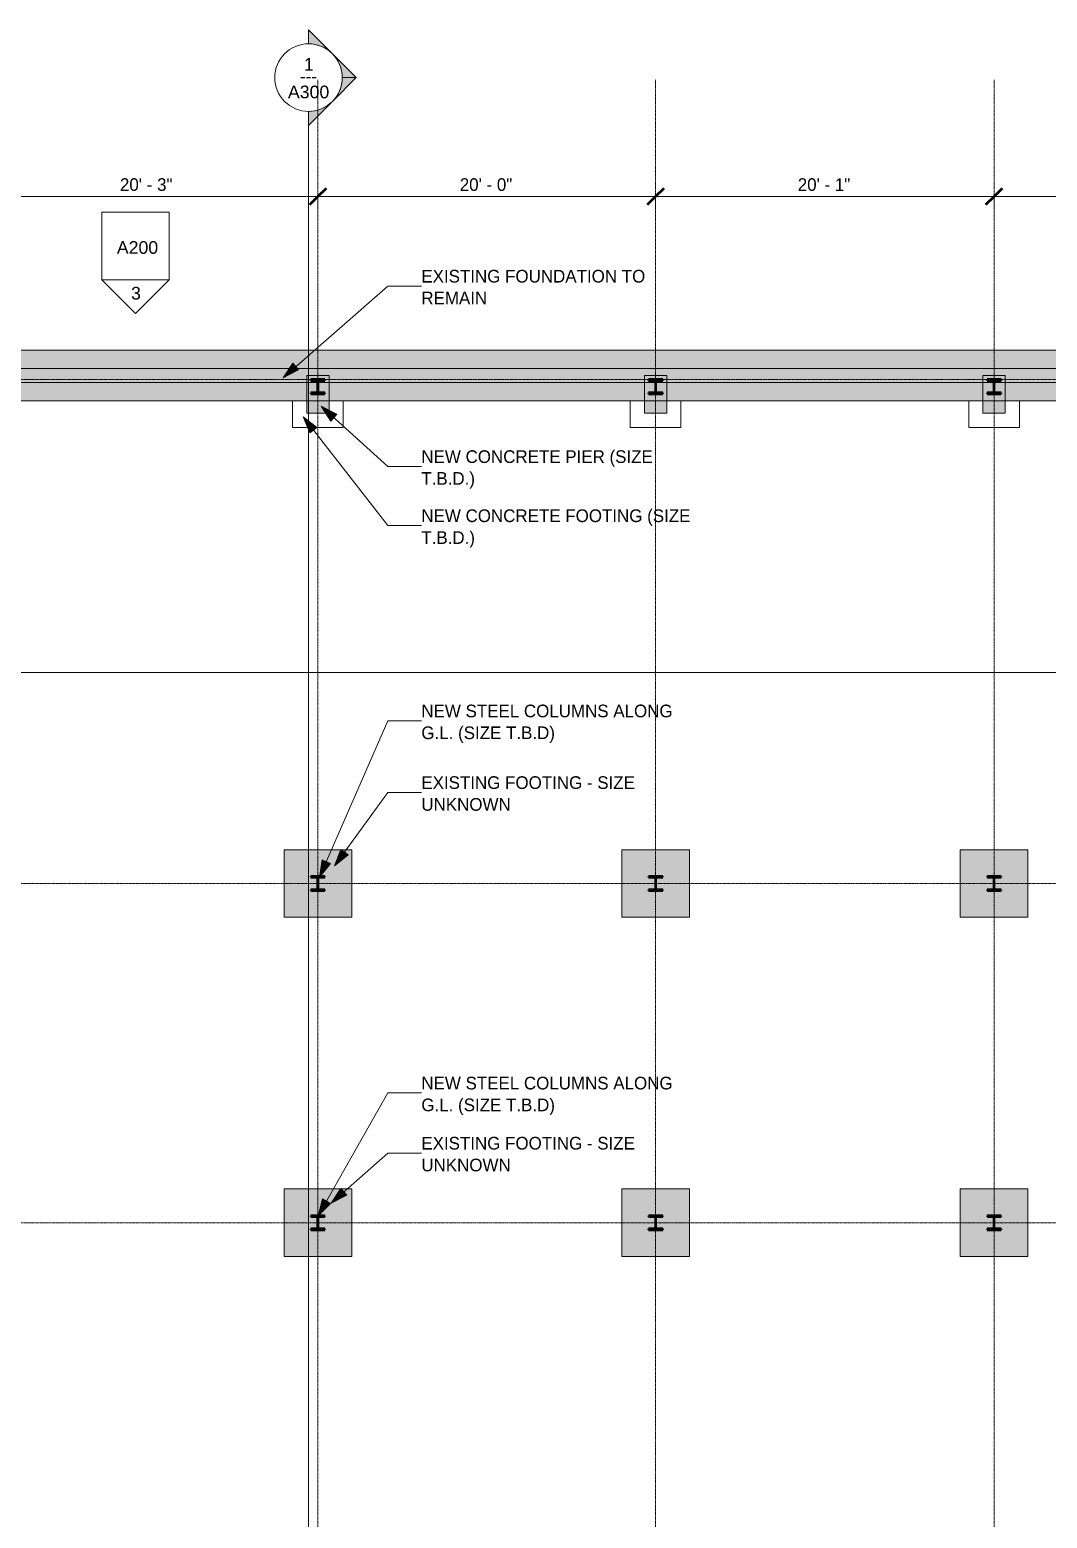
# Model space of a CAD drawing. Header units: inches. Extents: x -4066 to -1367, y 10278 to 12022.
# Drawn here: x -2747 to -2024, y 10951 to 12009 of the extents above; entities that cross this region are included whole.
import ezdxf

# ---------------------------------------------------------------- set-up
doc = ezdxf.new("R2010")
doc.units = ezdxf.units.IN
doc.header["$MEASUREMENT"] = 0
doc.linetypes.add('Grid Line 1_2_', pattern=[0.875, 0.5, -0.125, 0.125, -0.125])
for name, color, linetype, lineweight in [('A-ANNO-DIMS', 211, 'Continuous', 9), ('A-ANNO-DIMS-96', 211, 'Continuous', 9), ('G-ANNO-SYMB', 111, 'Continuous', 9), ('G-ANNO-TEXT', 231, 'Continuous', 9), ('S-COLS-3', 52, 'Continuous', 9), ('S-COLS-4', 52, 'Continuous', 50), ('S-FNDN', 32, 'Continuous', 13), ('S-FNDN-6', 151, 'Continuous', 13), ('S-FNDN-7', 173, 'Continuous', 13), ('S-FNDN-9', 161, 'Continuous', 13), ('S-GRID-1', 1, 'Grid Line 1_2_', 9)]:
    doc.layers.add(name, color=color, linetype=linetype, lineweight=lineweight)
for name, color, linetype, lineweight, transparency in [('S-FNDN-1', 10, 'Continuous', 13, 0.4), ('S-FNDN-2', 10, 'Continuous', 13, 0.6), ('S-FNDN-3', 32, 'Continuous', 13, 0.4), ('S-FNDN-4', 50, 'Continuous', 13, 0.6)]:
    doc.layers.add(name, color=color, linetype=linetype, lineweight=lineweight, transparency=transparency)
doc.styles.add('Arial_1', font='arial.ttf', dxfattribs={"height": 9})
doc.styles.add('Century Gothic', font='ufonts.com_century-gothic.ttf', dxfattribs={"height": 9})
doc.dimstyles.new('OD__1__Tol__', dxfattribs={"dimscale": 12, "dimtxt": 9.397514, "dimasz": 1, "dimexe": 0.75, "dimexo": 0.5, "dimgap": 0.125, "dimtad": 1, "dimdec": 0, "dimzin": 3, "dimdsep": 46, "dimlunit": 4, "dimtxsty": 'Century Gothic', "dimblk1": 'OBLIQUE', "dimblk2": 'OBLIQUE', "dimsah": 1, "dimcen": 0.09, "dimdle": 0.75, "dimazin": 0, "dimtfac": 1, "dimtdec": 4, "dimtix": 1, "dimtmove": 0, "dimatfit": 3, "dimfxl": 1, "dimtvp": 1, "dimtfill": 1, "dimfrac": 2, "dimtolj": 1, "dimtzin": 0, "dimarcsym": 2})
pattern_1 = [(45, (0, 0), (-9.503515, 9.503515), []), (45, (0, 14.4), (-9.503515, 9.503515), [])]

# ---------------------------------------------------------------- blocks, each defined once
blk = doc.blocks.new('Elevation - Detail Number-151647-STRUCTURAL SCHEMATIC - 1ST FLOOR')
at = {"layer": 'G-ANNO-SYMB'}
for p, q in [((0.25, 0.25), (-0.25, 0.25)), ((-0.25, 0.25), (-0.25, -0.25)), ((0.25, -0.25), (0.25, 0.25)), ((-0.25, -0.25), (0.25, -0.25))]:
    blk.add_line(p, q, dxfattribs=at)
blk = doc.blocks.new('Elevation - Detail Number-151370-STRUCTURAL SCHEMATIC - 1ST FLOOR')
at = {"layer": 'G-ANNO-SYMB'}
for p, q in [((0, 0.25), (-0.25, 0)), ((0.25, 0), (0, 0.25)), ((-0.25, 0), (0.25, 0))]:
    blk.add_line(p, q, dxfattribs=at)
blk = doc.blocks.new('Section - Section Head - Filled-22785-STRUCTURAL SCHEMATIC - 1ST FLOOR')
at = {"layer": 'G-ANNO-SYMB'}
h = blk.add_hatch(color=256, dxfattribs=at)
edge = h.paths.add_edge_path(flags=0)
edge.add_line((-0.427, 0.177), (-0.25, 0.354))
edge.add_line((-0.25, 0.354), (-0.25, 0.25))
edge.add_arc((-0.25, 0), 0.25, 90, 135)
h = blk.add_hatch(color=256, dxfattribs=at)
edge = h.paths.add_edge_path(flags=0)
edge.add_arc((-0.25, 0), 0.25, 45, 90)
edge.add_line((-0.25, 0.25), (-0.25, 0.354))
edge.add_line((-0.25, 0.354), (-0.073, 0.177))
h = blk.add_hatch(color=256, dxfattribs=at)
edge = h.paths.add_edge_path(flags=0)
edge.add_arc((-0.25, 0), 0.25, 137.9216, 180)
edge.add_line((-0.5, 0), (-0.604, 0))
edge.add_line((-0.604, 0), (-0.436, 0.168))
h = blk.add_hatch(color=256, dxfattribs=at)
edge = h.paths.add_edge_path(flags=0)
edge.add_line((-0.064, 0.168), (0.104, 0))
edge.add_line((0.104, 0), (0, 0))
edge.add_arc((-0.25, 0), 0.25, 0, 42.0784)
for p, q in [((-0.25, 0.354), (-0.427, 0.177)), ((-0.25, 0.25), (-0.25, 0.354)), ((-0.073, 0.177), (-0.25, 0.354)), ((-0.25, 0.354), (-0.25, 0.25)), ((-0.436, 0.168), (-0.604, 0)), ((0.104, 0), (-0.064, 0.168)), ((-0.604, 0), (-0.5, 0)), ((0, 0), (0.104, 0))]:
    blk.add_line(p, q, dxfattribs=at)
for start, end in [(360, 180), (90, 135), (45, 90), (137.9216, 180), (0, 42.0784), (180, 360)]:
    blk.add_arc((-0.25, 0), 0.25, start, end, dxfattribs=at)
blk = doc.blocks.new('DIMBLOCK7-STRUCTURAL SCHEMATIC - 1ST FLOOR')
at = {"layer": 'A-ANNO-DIMS-96', "lineweight": 50}
for p, q in [((-2785.2, 11890.5), (-2791.2, 11884.5)), ((-2785.2, 11890.5), (-2779.2, 11896.5)), ((-2542.2, 11890.5), (-2548.2, 11884.5)), ((-2542.2, 11890.5), (-2536.2, 11896.5))]:
    blk.add_line(p, q, dxfattribs=at)
at = {"layer": 'A-ANNO-DIMS-96'}
for p, q in [((-2785.2, 11892.9), (-2785.2, 11881.5)), ((-2785.2, 11890.5), (-2785.2, 11892.9)), ((-2785.2, 11890.5), (-2542.2, 11890.5)), ((-2542.2, 11892.9), (-2542.2, 11881.5)), ((-2542.2, 11890.5), (-2542.2, 11892.9))]:
    blk.add_line(p, q, dxfattribs=at)
at = {"layer": 'A-ANNO-DIMS-96', "color": 0, "insert": (-2682.9, 11903.5), "char_height": 9, "width": 46.182, "attachment_point": 1, "line_spacing_factor": 0.984502, "style": 'Century Gothic', "bg_fill": 3, "box_fill_scale": 1.25, "bg_fill_color": 256, "bg_fill_true_color": 13158600, "bg_fill_transparency": 0}
blk.add_mtext('20\' - 3"', dxfattribs=at)
blk = doc.blocks.new('_Oblique')
at = {"color": 0, "linetype": 'ByBlock', "lineweight": -2}
blk.add_line((-0.5, -0.5), (0.5, 0.5), dxfattribs=at)
blk = doc.blocks.new('DIMBLOCK8-STRUCTURAL SCHEMATIC - 1ST FLOOR')
at = {"layer": 'A-ANNO-DIMS-96', "lineweight": 50}
for p, q in [((-2542.2, 11890.5), (-2548.2, 11884.5)), ((-2542.2, 11890.5), (-2536.2, 11896.5)), ((-2302.2, 11890.5), (-2308.2, 11884.5)), ((-2302.2, 11890.5), (-2296.2, 11896.5))]:
    blk.add_line(p, q, dxfattribs=at)
at = {"layer": 'A-ANNO-DIMS-96'}
for p, q in [((-2542.2, 11892.9), (-2542.2, 11881.5)), ((-2542.2, 11890.5), (-2542.2, 11892.9)), ((-2542.2, 11890.5), (-2302.2, 11890.5)), ((-2302.2, 11892.9), (-2302.2, 11881.5)), ((-2302.2, 11890.5), (-2302.2, 11892.9))]:
    blk.add_line(p, q, dxfattribs=at)
at = {"layer": 'A-ANNO-DIMS-96', "color": 0, "insert": (-2441.4, 11903.5), "char_height": 9, "width": 46.182, "attachment_point": 1, "line_spacing_factor": 0.984502, "style": 'Century Gothic', "bg_fill": 3, "box_fill_scale": 1.25, "bg_fill_color": 256, "bg_fill_true_color": 13158600, "bg_fill_transparency": 0}
blk.add_mtext('20\' - 0"', dxfattribs=at)
blk = doc.blocks.new('DIMBLOCK9-STRUCTURAL SCHEMATIC - 1ST FLOOR')
at = {"layer": 'A-ANNO-DIMS-96', "lineweight": 50}
for p, q in [((-2302.2, 11890.5), (-2308.2, 11884.5)), ((-2302.2, 11890.5), (-2296.2, 11896.5)), ((-2061.7, 11890.5), (-2067.7, 11884.5)), ((-2061.7, 11890.5), (-2055.7, 11896.5))]:
    blk.add_line(p, q, dxfattribs=at)
at = {"layer": 'A-ANNO-DIMS-96'}
for p, q in [((-2302.2, 11892.9), (-2302.2, 11881.5)), ((-2302.2, 11890.5), (-2302.2, 11892.9)), ((-2302.2, 11890.5), (-2061.7, 11890.5)), ((-2061.7, 11892.9), (-2061.7, 11881.5)), ((-2061.7, 11890.5), (-2061.7, 11892.9))]:
    blk.add_line(p, q, dxfattribs=at)
at = {"layer": 'A-ANNO-DIMS-96', "color": 0, "insert": (-2201.2, 11903.5), "char_height": 9, "width": 46.182, "attachment_point": 1, "line_spacing_factor": 0.984502, "style": 'Century Gothic', "bg_fill": 3, "box_fill_scale": 1.25, "bg_fill_color": 256, "bg_fill_true_color": 13158600, "bg_fill_transparency": 0}
blk.add_mtext('20\' - 1"', dxfattribs=at)
blk = doc.blocks.new('DIMBLOCK10-STRUCTURAL SCHEMATIC - 1ST FLOOR')
at = {"layer": 'A-ANNO-DIMS-96', "lineweight": 50}
for p, q in [((-2061.7, 11890.5), (-2067.7, 11884.5)), ((-2061.7, 11890.5), (-2055.7, 11896.5)), ((-1821.2, 11890.5), (-1827.2, 11884.5)), ((-1821.2, 11890.5), (-1815.2, 11896.5))]:
    blk.add_line(p, q, dxfattribs=at)
at = {"layer": 'A-ANNO-DIMS-96'}
for p, q in [((-2061.7, 11892.9), (-2061.7, 11881.5)), ((-2061.7, 11890.5), (-2061.7, 11892.9)), ((-2061.7, 11890.5), (-1821.2, 11890.5)), ((-1821.2, 11892.9), (-1821.2, 11881.5)), ((-1821.2, 11890.5), (-1821.2, 11892.9))]:
    blk.add_line(p, q, dxfattribs=at)
at = {"layer": 'A-ANNO-DIMS-96', "color": 0, "insert": (-1960.7, 11903.5), "char_height": 9, "width": 46.182, "attachment_point": 1, "line_spacing_factor": 0.984502, "style": 'Century Gothic', "bg_fill": 3, "box_fill_scale": 1.25, "bg_fill_color": 256, "bg_fill_true_color": 13158600, "bg_fill_transparency": 0}
blk.add_mtext('20\' - 1"', dxfattribs=at)

msp = doc.modelspace()

# ---------------------------------------------------------------- hatches: boundary and pattern name
at = {"layer": 'G-ANNO-TEXT'}
for points in [[(-2567, 11761.8), (-2555.9, 11767.3), (-2560.1, 11772.1)], [(-2539.9, 11741.5), (-2533.1, 11731), (-2528.8, 11735.8)], [(-2552.8, 11734), (-2547.9, 11722.6), (-2542.9, 11726.5)], [(-2530.4, 11414.9), (-2520.8, 11422.8), (-2526, 11426.5)], [(-2541, 11407), (-2533.3, 11416.7), (-2539.2, 11419.3)], [(-2532.8, 11175.3), (-2521.7, 11180.9), (-2525.9, 11185.7)], [(-2542, 11166.2), (-2533.3, 11175.1), (-2538.9, 11178.3)]]:
    msp.add_hatch(color=256, dxfattribs=at).paths.add_polyline_path(points, flags=0)
at = {"layer": 'S-COLS-3'}
h = msp.add_hatch(dxfattribs=at)
h.set_pattern_fill('FP_2', color=256, style=0, pattern_type=2)
h.set_pattern_definition(pattern_1)
h.paths.add_polyline_path([(-2547.2, 11750.4), (-2537.2, 11750.4), (-2537.2, 11751), (-2541.3, 11751), (-2541.8, 11751.2), (-2542, 11751.7), (-2542, 11759.1), (-2541.8, 11759.6), (-2541.3, 11759.8), (-2537.2, 11759.8), (-2537.2, 11760.4), (-2547.2, 11760.4), (-2547.2, 11759.8), (-2543.1, 11759.8), (-2542.6, 11759.6), (-2542.4, 11759.1), (-2542.4, 11751.7), (-2542.6, 11751.2), (-2543.1, 11751), (-2547.2, 11751)], flags=0)
h = msp.add_hatch(dxfattribs=at)
h.set_pattern_fill('FP_2', color=256, style=0, pattern_type=2)
h.set_pattern_definition(pattern_1)
h.paths.add_polyline_path([(-2307.2, 11750.4), (-2297.2, 11750.4), (-2297.2, 11751), (-2301.3, 11751), (-2301.8, 11751.2), (-2302, 11751.7), (-2302, 11759.1), (-2301.8, 11759.6), (-2301.3, 11759.8), (-2297.2, 11759.8), (-2297.2, 11760.4), (-2307.2, 11760.4), (-2307.2, 11759.8), (-2303.1, 11759.8), (-2302.6, 11759.6), (-2302.4, 11759.1), (-2302.4, 11751.7), (-2302.6, 11751.2), (-2303.1, 11751), (-2307.2, 11751)], flags=0)
h = msp.add_hatch(dxfattribs=at)
h.set_pattern_fill('FP_2', color=256, style=0, pattern_type=2)
h.set_pattern_definition(pattern_1)
h.paths.add_polyline_path([(-2066.7, 11750.4), (-2056.7, 11750.4), (-2056.7, 11751), (-2060.8, 11751), (-2061.3, 11751.2), (-2061.5, 11751.7), (-2061.5, 11759.1), (-2061.3, 11759.6), (-2060.8, 11759.8), (-2056.7, 11759.8), (-2056.7, 11760.4), (-2066.7, 11760.4), (-2066.7, 11759.8), (-2062.6, 11759.8), (-2062.1, 11759.6), (-2061.9, 11759.1), (-2061.9, 11751.7), (-2062.1, 11751.2), (-2062.6, 11751), (-2066.7, 11751)], flags=0)
h = msp.add_hatch(dxfattribs=at)
h.set_pattern_fill('FP_2', color=256, style=0, pattern_type=2)
h.set_pattern_definition(pattern_1)
h.paths.add_polyline_path([(-2547.2, 11397.4), (-2537.2, 11397.4), (-2537.2, 11398), (-2541.3, 11398), (-2541.8, 11398.2), (-2542, 11398.7), (-2542, 11406.1), (-2541.8, 11406.6), (-2541.3, 11406.8), (-2537.2, 11406.8), (-2537.2, 11407.4), (-2547.2, 11407.4), (-2547.2, 11406.8), (-2543.1, 11406.8), (-2542.6, 11406.6), (-2542.4, 11406.1), (-2542.4, 11398.7), (-2542.6, 11398.2), (-2543.1, 11398), (-2547.2, 11398)], flags=0)
h = msp.add_hatch(dxfattribs=at)
h.set_pattern_fill('FP_2', color=256, style=0, pattern_type=2)
h.set_pattern_definition(pattern_1)
h.paths.add_polyline_path([(-2307.2, 11397.4), (-2297.2, 11397.4), (-2297.2, 11398), (-2301.3, 11398), (-2301.8, 11398.2), (-2302, 11398.7), (-2302, 11406.1), (-2301.8, 11406.6), (-2301.3, 11406.8), (-2297.2, 11406.8), (-2297.2, 11407.4), (-2307.2, 11407.4), (-2307.2, 11406.8), (-2303.1, 11406.8), (-2302.6, 11406.6), (-2302.4, 11406.1), (-2302.4, 11398.7), (-2302.6, 11398.2), (-2303.1, 11398), (-2307.2, 11398)], flags=0)
h = msp.add_hatch(dxfattribs=at)
h.set_pattern_fill('FP_2', color=256, style=0, pattern_type=2)
h.set_pattern_definition(pattern_1)
h.paths.add_polyline_path([(-2066.7, 11397.4), (-2056.7, 11397.4), (-2056.7, 11398), (-2060.8, 11398), (-2061.3, 11398.2), (-2061.5, 11398.7), (-2061.5, 11406.1), (-2061.3, 11406.6), (-2060.8, 11406.8), (-2056.7, 11406.8), (-2056.7, 11407.4), (-2066.7, 11407.4), (-2066.7, 11406.8), (-2062.6, 11406.8), (-2062.1, 11406.6), (-2061.9, 11406.1), (-2061.9, 11398.7), (-2062.1, 11398.2), (-2062.6, 11398), (-2066.7, 11398)], flags=0)
h = msp.add_hatch(dxfattribs=at)
h.set_pattern_fill('FP_2', color=256, style=0, pattern_type=2)
h.set_pattern_definition(pattern_1)
h.paths.add_polyline_path([(-2537.2, 11156.4), (-2537.2, 11157), (-2541.3, 11157), (-2541.8, 11157.2), (-2542, 11157.7), (-2542, 11165.1), (-2541.8, 11165.6), (-2541.3, 11165.8), (-2537.2, 11165.8), (-2537.2, 11166.4), (-2547.2, 11166.4), (-2547.2, 11165.8), (-2543.1, 11165.8), (-2542.6, 11165.6), (-2542.4, 11165.1), (-2542.4, 11157.7), (-2542.6, 11157.2), (-2543.1, 11157), (-2547.2, 11157), (-2547.2, 11156.4)], flags=0)
h = msp.add_hatch(dxfattribs=at)
h.set_pattern_fill('FP_2', color=256, style=0, pattern_type=2)
h.set_pattern_definition(pattern_1)
h.paths.add_polyline_path([(-2307.2, 11156.4), (-2297.2, 11156.4), (-2297.2, 11157), (-2301.3, 11157), (-2301.8, 11157.2), (-2302, 11157.7), (-2302, 11165.1), (-2301.8, 11165.6), (-2301.3, 11165.8), (-2297.2, 11165.8), (-2297.2, 11166.4), (-2307.2, 11166.4), (-2307.2, 11165.8), (-2303.1, 11165.8), (-2302.6, 11165.6), (-2302.4, 11165.1), (-2302.4, 11157.7), (-2302.6, 11157.2), (-2303.1, 11157), (-2307.2, 11157)], flags=0)
h = msp.add_hatch(dxfattribs=at)
h.set_pattern_fill('FP_2', color=256, style=0, pattern_type=2)
h.set_pattern_definition(pattern_1)
h.paths.add_polyline_path([(-2066.7, 11156.4), (-2056.7, 11156.4), (-2056.7, 11157), (-2060.8, 11157), (-2061.3, 11157.2), (-2061.5, 11157.7), (-2061.5, 11165.1), (-2061.3, 11165.6), (-2060.8, 11165.8), (-2056.7, 11165.8), (-2056.7, 11166.4), (-2066.7, 11166.4), (-2066.7, 11165.8), (-2062.6, 11165.8), (-2062.1, 11165.6), (-2061.9, 11165.1), (-2061.9, 11157.7), (-2062.1, 11157.2), (-2062.6, 11157), (-2066.7, 11157)], flags=0)
at = {"layer": 'S-FNDN-1'}
h = msp.add_hatch(color=256, dxfattribs=at)
h.paths.add_polyline_path([(-3016.2, 11768.4), (-3036.3, 11768.4), (-3036.3, 11758.4), (-3021.4, 11758.4), (-3021.4, 11759.1), (-3021.6, 11759.6), (-3022.1, 11759.8), (-3026.2, 11759.8), (-3026.2, 11760.4), (-3016.2, 11760.4)], flags=0)
h.paths.add_polyline_path([(-2780.2, 11768.4), (-3016.2, 11768.4), (-3016.2, 11759.8), (-3020.3, 11759.8), (-3020.8, 11759.6), (-3021, 11759.1), (-3021, 11758.4), (-2785.4, 11758.4), (-2785.4, 11759.1), (-2785.6, 11759.6), (-2786.1, 11759.8), (-2790.2, 11759.8), (-2790.2, 11760.4), (-2780.2, 11760.4)], flags=0)
h.paths.add_polyline_path([(-2297.2, 11768.4), (-2780.2, 11768.4), (-2780.2, 11759.8), (-2784.3, 11759.8), (-2784.8, 11759.6), (-2785, 11759.1), (-2785, 11758.4), (-2542.4, 11758.4), (-2542.4, 11759.1), (-2542.6, 11759.6), (-2543.1, 11759.8), (-2547.2, 11759.8), (-2547.2, 11760.4), (-2537.2, 11760.4), (-2537.2, 11759.8), (-2541.3, 11759.8), (-2541.8, 11759.6), (-2542, 11759.1), (-2542, 11758.4), (-2302.4, 11758.4), (-2302.4, 11759.1), (-2302.6, 11759.6), (-2303.1, 11759.8), (-2307.2, 11759.8), (-2307.2, 11760.4), (-2297.2, 11760.4)], flags=0)
h.paths.add_polyline_path([(-1816.2, 11768.4), (-2297.2, 11768.4), (-2297.2, 11759.8), (-2301.3, 11759.8), (-2301.8, 11759.6), (-2302, 11759.1), (-2302, 11758.4), (-2061.9, 11758.4), (-2061.9, 11759.1), (-2062.1, 11759.6), (-2062.6, 11759.8), (-2066.7, 11759.8), (-2066.7, 11760.4), (-2056.7, 11760.4), (-2056.7, 11759.8), (-2060.8, 11759.8), (-2061.3, 11759.6), (-2061.5, 11759.1), (-2061.5, 11758.4), (-1821.4, 11758.4), (-1821.4, 11759.1), (-1821.6, 11759.6), (-1822.1, 11759.8), (-1826.2, 11759.8), (-1826.2, 11760.4), (-1816.2, 11760.4)], flags=0)
h.paths.add_polyline_path([(-1600.5, 11758.4), (-1600.5, 11768.4), (-1816.2, 11768.4), (-1816.2, 11759.8), (-1820.3, 11759.8), (-1820.8, 11759.6), (-1821, 11759.1), (-1821, 11758.4), (-1794.4, 11758.4)], flags=0)
at = {"layer": 'S-FNDN-2'}
msp.add_hatch(color=256, dxfattribs=at).paths.add_polyline_path([(-1803.2, 11745.4), (-1600.5, 11745.4), (-1600.5, 11763.4), (-1585.5, 11763.4), (-1585.5, 11774.1), (-1577.8, 11774.1), (-1577.8, 11745.4), (-1574.5, 11745.4), (-1574.5, 11781.4), (-3026.2, 11781.4), (-3026.2, 11763.4), (-3013.2, 11763.4), (-3013.2, 11745.4), (-2793.2, 11745.4), (-2793.2, 11763.4), (-2777.2, 11763.4), (-2777.2, 11745.4), (-2550.2, 11745.4), (-2550.2, 11763.4), (-2534.2, 11763.4), (-2534.2, 11745.4), (-2310.2, 11745.4), (-2310.2, 11763.4), (-2294.2, 11763.4), (-2294.2, 11745.4), (-2069.7, 11745.4), (-2069.7, 11763.4), (-2053.7, 11763.4), (-2053.7, 11745.4), (-1829.2, 11745.4), (-1829.2, 11763.4), (-1813.2, 11763.4), (-1813.2, 11745.4)], flags=0)
h = msp.add_hatch(color=256, dxfattribs=at)
h.paths.add_polyline_path([(-1813.2, 11745.4), (-1813.2, 11763.4), (-1829.2, 11763.4), (-1829.2, 11745.4)], flags=0)
h.paths.add_polyline_path([(-1598.9, 11745.4), (-1585.5, 11745.4), (-1585.5, 11763.4), (-1600.5, 11763.4), (-1600.5, 11745.4), (-1599.6, 11745.4)], flags=0)
h.paths.add_polyline_path([(-3020.3, 11745.4), (-3013.2, 11745.4), (-3013.2, 11763.4), (-3026.2, 11763.4), (-3026.2, 11745.4), (-3022.1, 11745.4)], flags=0)
h.paths.add_polyline_path([(-2777.2, 11745.4), (-2777.2, 11763.4), (-2793.2, 11763.4), (-2793.2, 11745.4)], flags=0)
h.paths.add_polyline_path([(-2053.7, 11745.4), (-2053.7, 11763.4), (-2069.7, 11763.4), (-2069.7, 11745.4)], flags=0)
h.paths.add_polyline_path([(-2294.2, 11745.4), (-2294.2, 11763.4), (-2310.2, 11763.4), (-2310.2, 11745.4)], flags=0)
h.paths.add_polyline_path([(-2550.2, 11745.4), (-2534.2, 11745.4), (-2534.2, 11763.4), (-2550.2, 11763.4), (-2550.2, 11747.3)], flags=0)
h.paths.add_polyline_path([(-2301.3, 11750.4), (-2307.2, 11750.4), (-2307.2, 11751), (-2303.1, 11751), (-2302.6, 11751.2), (-2302.4, 11751.7), (-2302.4, 11759.1), (-2302.6, 11759.6), (-2303.1, 11759.8), (-2307.2, 11759.8), (-2307.2, 11760.4), (-2297.2, 11760.4), (-2297.2, 11759.8), (-2301.3, 11759.8), (-2301.8, 11759.6), (-2302, 11759.1), (-2302, 11751.7), (-2301.8, 11751.2), (-2301.3, 11751), (-2297.2, 11751), (-2297.2, 11750.4)], flags=0)
h.paths.add_polyline_path([(-1820.3, 11750.4), (-1826.2, 11750.4), (-1826.2, 11751), (-1822.1, 11751), (-1821.6, 11751.2), (-1821.4, 11751.7), (-1821.4, 11759.1), (-1821.6, 11759.6), (-1822.1, 11759.8), (-1826.2, 11759.8), (-1826.2, 11760.4), (-1816.2, 11760.4), (-1816.2, 11759.8), (-1820.3, 11759.8), (-1820.8, 11759.6), (-1821, 11759.1), (-1821, 11751.7), (-1820.8, 11751.2), (-1820.3, 11751), (-1816.2, 11751), (-1816.2, 11750.4)], flags=0)
h.paths.add_polyline_path([(-2060.8, 11750.4), (-2066.7, 11750.4), (-2066.7, 11751), (-2062.6, 11751), (-2062.1, 11751.2), (-2061.9, 11751.7), (-2061.9, 11759.1), (-2062.1, 11759.6), (-2062.6, 11759.8), (-2066.7, 11759.8), (-2066.7, 11760.4), (-2056.7, 11760.4), (-2056.7, 11759.8), (-2060.8, 11759.8), (-2061.3, 11759.6), (-2061.5, 11759.1), (-2061.5, 11751.7), (-2061.3, 11751.2), (-2060.8, 11751), (-2056.7, 11751), (-2056.7, 11750.4)], flags=0)
h.paths.add_polyline_path([(-1591.6, 11750.4), (-1597.5, 11750.4), (-1597.5, 11751), (-1593.3, 11751), (-1592.8, 11751.2), (-1592.6, 11751.7), (-1592.6, 11759.1), (-1592.8, 11759.6), (-1593.3, 11759.8), (-1597.5, 11759.8), (-1597.5, 11760.4), (-1587.5, 11760.4), (-1587.5, 11759.8), (-1591.6, 11759.8), (-1592.1, 11759.6), (-1592.3, 11759.1), (-1592.3, 11751.7), (-1592.1, 11751.2), (-1591.6, 11751), (-1587.5, 11751), (-1587.5, 11750.4)], flags=0)
h.paths.add_polyline_path([(-3022.1, 11750.4), (-3026.2, 11750.4), (-3026.2, 11751), (-3022.1, 11751), (-3021.6, 11751.2), (-3021.4, 11751.7), (-3021.4, 11759.1), (-3021.6, 11759.6), (-3022.1, 11759.8), (-3026.2, 11759.8), (-3026.2, 11760.4), (-3016.2, 11760.4), (-3016.2, 11759.8), (-3020.3, 11759.8), (-3020.8, 11759.6), (-3021, 11759.1), (-3021, 11751.7), (-3020.8, 11751.2), (-3020.3, 11751), (-3016.2, 11751), (-3016.2, 11750.4), (-3020.3, 11750.4)], flags=0)
h.paths.add_polyline_path([(-2547.2, 11750.4), (-2547.2, 11751), (-2543.1, 11751), (-2542.6, 11751.2), (-2542.4, 11751.7), (-2542.4, 11759.1), (-2542.6, 11759.6), (-2543.1, 11759.8), (-2547.2, 11759.8), (-2547.2, 11760.4), (-2537.2, 11760.4), (-2537.2, 11759.8), (-2541.3, 11759.8), (-2541.8, 11759.6), (-2542, 11759.1), (-2542, 11751.7), (-2541.8, 11751.2), (-2541.3, 11751), (-2537.2, 11751), (-2537.2, 11750.4), (-2543.1, 11750.4)], flags=0)
h.paths.add_polyline_path([(-2786.1, 11750.4), (-2790.2, 11750.4), (-2790.2, 11751), (-2786.1, 11751), (-2785.6, 11751.2), (-2785.4, 11751.7), (-2785.4, 11759.1), (-2785.6, 11759.6), (-2786.1, 11759.8), (-2790.2, 11759.8), (-2790.2, 11760.4), (-2780.2, 11760.4), (-2780.2, 11759.8), (-2784.3, 11759.8), (-2784.8, 11759.6), (-2785, 11759.1), (-2785, 11751.7), (-2784.8, 11751.2), (-2784.3, 11751), (-2780.2, 11751), (-2780.2, 11750.4), (-2784.3, 11750.4)], flags=0)
at = {"layer": 'S-FNDN-3'}
h = msp.add_hatch(color=256, dxfattribs=at)
h.paths.add_polyline_path([(-2550.2, 11736.5), (-2534.2, 11736.5), (-2534.2, 11763.4), (-2550.2, 11763.4), (-2550.2, 11750.4)], flags=0)
h.paths.add_polyline_path([(-2547.2, 11750.4), (-2547.2, 11751), (-2543.1, 11751), (-2542.6, 11751.2), (-2542.4, 11751.7), (-2542.4, 11759.1), (-2542.6, 11759.6), (-2543.1, 11759.8), (-2547.2, 11759.8), (-2547.2, 11760.4), (-2537.2, 11760.4), (-2537.2, 11759.8), (-2541.3, 11759.8), (-2541.8, 11759.6), (-2542, 11759.1), (-2542, 11751.7), (-2541.8, 11751.2), (-2541.3, 11751), (-2537.2, 11751), (-2537.2, 11750.4), (-2543.1, 11750.4)], flags=0)
h = msp.add_hatch(color=256, dxfattribs=at)
h.paths.add_polyline_path([(-2310.2, 11736.5), (-2294.2, 11736.5), (-2294.2, 11763.4), (-2310.2, 11763.4), (-2310.2, 11750.4)], flags=0)
h.paths.add_polyline_path([(-2307.2, 11750.4), (-2307.2, 11751), (-2303.1, 11751), (-2302.6, 11751.2), (-2302.4, 11751.7), (-2302.4, 11759.1), (-2302.6, 11759.6), (-2303.1, 11759.8), (-2307.2, 11759.8), (-2307.2, 11760.4), (-2297.2, 11760.4), (-2297.2, 11759.8), (-2301.3, 11759.8), (-2301.8, 11759.6), (-2302, 11759.1), (-2302, 11751.7), (-2301.8, 11751.2), (-2301.3, 11751), (-2297.2, 11751), (-2297.2, 11750.4), (-2303.1, 11750.4)], flags=0)
h = msp.add_hatch(color=256, dxfattribs=at)
h.paths.add_polyline_path([(-2069.7, 11736.5), (-2053.7, 11736.5), (-2053.7, 11763.4), (-2069.7, 11763.4), (-2069.7, 11750.4)], flags=0)
h.paths.add_polyline_path([(-2066.7, 11750.4), (-2066.7, 11751), (-2062.6, 11751), (-2062.1, 11751.2), (-2061.9, 11751.7), (-2061.9, 11759.1), (-2062.1, 11759.6), (-2062.6, 11759.8), (-2066.7, 11759.8), (-2066.7, 11760.4), (-2056.7, 11760.4), (-2056.7, 11759.8), (-2060.8, 11759.8), (-2061.3, 11759.6), (-2061.5, 11759.1), (-2061.5, 11751.7), (-2061.3, 11751.2), (-2060.8, 11751), (-2056.7, 11751), (-2056.7, 11750.4), (-2062.6, 11750.4)], flags=0)
at = {"layer": 'S-FNDN-4'}
h = msp.add_hatch(color=256, dxfattribs=at)
h.paths.add_polyline_path([(-2566.2, 11378.4), (-2518.2, 11378.4), (-2518.2, 11426.4), (-2566.2, 11426.4), (-2566.2, 11397.4)], flags=0)
h.paths.add_polyline_path([(-2537.2, 11397.4), (-2547.2, 11397.4), (-2547.2, 11398), (-2543.1, 11398), (-2542.6, 11398.2), (-2542.4, 11398.7), (-2542.4, 11406.1), (-2542.6, 11406.6), (-2543.1, 11406.8), (-2547.2, 11406.8), (-2547.2, 11407.4), (-2537.2, 11407.4), (-2537.2, 11406.8), (-2541.3, 11406.8), (-2541.8, 11406.6), (-2542, 11406.1), (-2542, 11398.7), (-2541.8, 11398.2), (-2541.3, 11398), (-2537.2, 11398)], flags=0)
h = msp.add_hatch(color=256, dxfattribs=at)
h.paths.add_polyline_path([(-2326.2, 11378.4), (-2278.2, 11378.4), (-2278.2, 11426.4), (-2326.2, 11426.4), (-2326.2, 11397.4)], flags=0)
h.paths.add_polyline_path([(-2297.2, 11397.4), (-2307.2, 11397.4), (-2307.2, 11398), (-2303.1, 11398), (-2302.6, 11398.2), (-2302.4, 11398.7), (-2302.4, 11406.1), (-2302.6, 11406.6), (-2303.1, 11406.8), (-2307.2, 11406.8), (-2307.2, 11407.4), (-2297.2, 11407.4), (-2297.2, 11406.8), (-2301.3, 11406.8), (-2301.8, 11406.6), (-2302, 11406.1), (-2302, 11398.7), (-2301.8, 11398.2), (-2301.3, 11398), (-2297.2, 11398)], flags=0)
h = msp.add_hatch(color=256, dxfattribs=at)
h.paths.add_polyline_path([(-2085.7, 11378.4), (-2037.7, 11378.4), (-2037.7, 11426.4), (-2085.7, 11426.4), (-2085.7, 11395.6)], flags=0)
h.paths.add_polyline_path([(-2066.7, 11397.4), (-2066.7, 11398), (-2062.6, 11398), (-2062.1, 11398.2), (-2061.9, 11398.7), (-2061.9, 11406.1), (-2062.1, 11406.6), (-2062.6, 11406.8), (-2066.7, 11406.8), (-2066.7, 11407.4), (-2056.7, 11407.4), (-2056.7, 11406.8), (-2060.8, 11406.8), (-2061.3, 11406.6), (-2061.5, 11406.1), (-2061.5, 11398.7), (-2061.3, 11398.2), (-2060.8, 11398), (-2056.7, 11398), (-2056.7, 11397.4), (-2062.6, 11397.4)], flags=0)
h = msp.add_hatch(color=256, dxfattribs=at)
h.paths.add_polyline_path([(-2566.2, 11137.4), (-2518.2, 11137.4), (-2518.2, 11185.4), (-2566.2, 11185.4), (-2566.2, 11154.6)], flags=0)
h.paths.add_polyline_path([(-2547.2, 11156.4), (-2547.2, 11157), (-2543.1, 11157), (-2542.6, 11157.2), (-2542.4, 11157.7), (-2542.4, 11165.1), (-2542.6, 11165.6), (-2543.1, 11165.8), (-2547.2, 11165.8), (-2547.2, 11166.4), (-2537.2, 11166.4), (-2537.2, 11165.8), (-2541.3, 11165.8), (-2541.8, 11165.6), (-2542, 11165.1), (-2542, 11157.7), (-2541.8, 11157.2), (-2541.3, 11157), (-2537.2, 11157), (-2537.2, 11156.4), (-2543.1, 11156.4)], flags=0)
h = msp.add_hatch(color=256, dxfattribs=at)
h.paths.add_polyline_path([(-2326.2, 11137.4), (-2278.2, 11137.4), (-2278.2, 11185.4), (-2326.2, 11185.4), (-2326.2, 11154.6)], flags=0)
h.paths.add_polyline_path([(-2307.2, 11156.4), (-2307.2, 11157), (-2303.1, 11157), (-2302.6, 11157.2), (-2302.4, 11157.7), (-2302.4, 11165.1), (-2302.6, 11165.6), (-2303.1, 11165.8), (-2307.2, 11165.8), (-2307.2, 11166.4), (-2297.2, 11166.4), (-2297.2, 11165.8), (-2301.3, 11165.8), (-2301.8, 11165.6), (-2302, 11165.1), (-2302, 11157.7), (-2301.8, 11157.2), (-2301.3, 11157), (-2297.2, 11157), (-2297.2, 11156.4), (-2303.1, 11156.4)], flags=0)
h = msp.add_hatch(color=256, dxfattribs=at)
h.paths.add_polyline_path([(-2085.7, 11137.4), (-2037.7, 11137.4), (-2037.7, 11185.4), (-2085.7, 11185.4), (-2085.7, 11154.6)], flags=0)
h.paths.add_polyline_path([(-2066.7, 11156.4), (-2066.7, 11157), (-2062.6, 11157), (-2062.1, 11157.2), (-2061.9, 11157.7), (-2061.9, 11165.1), (-2062.1, 11165.6), (-2062.6, 11165.8), (-2066.7, 11165.8), (-2066.7, 11166.4), (-2056.7, 11166.4), (-2056.7, 11165.8), (-2060.8, 11165.8), (-2061.3, 11165.6), (-2061.5, 11165.1), (-2061.5, 11157.7), (-2061.3, 11157.2), (-2060.8, 11157), (-2056.7, 11157), (-2056.7, 11156.4), (-2062.6, 11156.4)], flags=0)

# ---------------------------------------------------------------- linework, layer by layer
at = {"layer": 'G-ANNO-SYMB'}
for p, q in [((-2548.9, 11951), (-2548.9, 10305.7)), ((-4007.9, 11552.4), (-1529.8, 11552.4))]:
    msp.add_line(p, q, dxfattribs=at)
at = {"layer": 'G-ANNO-TEXT'}
for p, q in [((-2567, 11761.8), (-2492.5, 11826.9)), ((-2492.5, 11826.9), (-2468.7, 11826.9)), ((-2560.1, 11772.1), (-2567, 11761.8)), ((-2555.9, 11767.3), (-2560.1, 11772.1)), ((-2567, 11761.8), (-2555.9, 11767.3)), ((-2539.9, 11741.5), (-2533.1, 11731)), ((-2528.8, 11735.8), (-2539.9, 11741.5)), ((-2539.9, 11741.5), (-2492.5, 11698.7)), ((-2552.8, 11734), (-2547.9, 11722.6)), ((-2542.9, 11726.5), (-2552.8, 11734)), ((-2552.8, 11734), (-2492.5, 11656.7)), ((-2533.1, 11731), (-2528.8, 11735.8)), ((-2547.9, 11722.6), (-2542.9, 11726.5)), ((-2492.5, 11698.7), (-2468.7, 11698.7)), ((-2492.5, 11656.7), (-2468.7, 11656.7)), ((-2541, 11407), (-2492.5, 11518)), ((-2492.5, 11518), (-2468.7, 11518)), ((-2530.4, 11414.9), (-2492.5, 11467.1)), ((-2492.5, 11467.1), (-2468.7, 11467.1)), ((-2526, 11426.5), (-2530.4, 11414.9)), ((-2530.4, 11414.9), (-2520.8, 11422.8)), ((-2520.8, 11422.8), (-2526, 11426.5)), ((-2539.2, 11419.3), (-2541, 11407)), ((-2541, 11407), (-2533.3, 11416.7)), ((-2533.3, 11416.7), (-2539.2, 11419.3)), ((-2542, 11166.2), (-2492.5, 11253.6)), ((-2492.5, 11253.6), (-2468.7, 11253.6)), ((-2532.8, 11175.3), (-2492.5, 11210.9)), ((-2492.5, 11210.9), (-2468.7, 11210.9)), ((-2525.9, 11185.7), (-2532.8, 11175.3)), ((-2532.8, 11175.3), (-2521.7, 11180.9)), ((-2521.7, 11180.9), (-2525.9, 11185.7)), ((-2538.9, 11178.3), (-2542, 11166.2)), ((-2542, 11166.2), (-2533.3, 11175.1)), ((-2533.3, 11175.1), (-2538.9, 11178.3))]:
    msp.add_line(p, q, dxfattribs=at)
at = {"layer": 'S-COLS-4'}
for p, q in [((-2537.2, 11760.4), (-2547.2, 11760.4)), ((-2547.2, 11760.4), (-2547.2, 11759.8)), ((-2537.2, 11759.8), (-2537.2, 11760.4)), ((-2297.2, 11760.4), (-2307.2, 11760.4)), ((-2307.2, 11760.4), (-2307.2, 11759.8)), ((-2297.2, 11759.8), (-2297.2, 11760.4)), ((-2056.7, 11760.4), (-2066.7, 11760.4)), ((-2066.7, 11760.4), (-2066.7, 11759.8)), ((-2056.7, 11759.8), (-2056.7, 11760.4)), ((-2547.2, 11759.8), (-2543.1, 11759.8)), ((-2543.1, 11751), (-2547.2, 11751)), ((-2547.2, 11751), (-2547.2, 11750.4)), ((-2547.2, 11750.4), (-2537.2, 11750.4)), ((-2542.4, 11759.1), (-2542.4, 11751.7)), ((-2542, 11751.7), (-2542, 11759.1)), ((-2541.3, 11759.8), (-2537.2, 11759.8)), ((-2537.2, 11751), (-2541.3, 11751)), ((-2537.2, 11750.4), (-2537.2, 11751)), ((-2307.2, 11759.8), (-2303.1, 11759.8)), ((-2303.1, 11751), (-2307.2, 11751)), ((-2307.2, 11751), (-2307.2, 11750.4)), ((-2307.2, 11750.4), (-2297.2, 11750.4)), ((-2302.4, 11759.1), (-2302.4, 11751.7)), ((-2302, 11751.7), (-2302, 11759.1)), ((-2301.3, 11759.8), (-2297.2, 11759.8)), ((-2297.2, 11751), (-2301.3, 11751)), ((-2297.2, 11750.4), (-2297.2, 11751)), ((-2066.7, 11759.8), (-2062.6, 11759.8)), ((-2062.6, 11751), (-2066.7, 11751)), ((-2066.7, 11751), (-2066.7, 11750.4)), ((-2066.7, 11750.4), (-2056.7, 11750.4)), ((-2061.9, 11759.1), (-2061.9, 11751.7)), ((-2061.5, 11751.7), (-2061.5, 11759.1)), ((-2060.8, 11759.8), (-2056.7, 11759.8)), ((-2056.7, 11751), (-2060.8, 11751)), ((-2056.7, 11750.4), (-2056.7, 11751)), ((-2537.2, 11407.4), (-2547.2, 11407.4)), ((-2547.2, 11407.4), (-2547.2, 11406.8)), ((-2547.2, 11406.8), (-2543.1, 11406.8)), ((-2542.4, 11406.1), (-2542.4, 11398.7)), ((-2542, 11398.7), (-2542, 11406.1)), ((-2541.3, 11406.8), (-2537.2, 11406.8)), ((-2537.2, 11406.8), (-2537.2, 11407.4)), ((-2297.2, 11407.4), (-2307.2, 11407.4)), ((-2307.2, 11407.4), (-2307.2, 11406.8)), ((-2307.2, 11406.8), (-2303.1, 11406.8)), ((-2302.4, 11406.1), (-2302.4, 11398.7)), ((-2302, 11398.7), (-2302, 11406.1)), ((-2301.3, 11406.8), (-2297.2, 11406.8)), ((-2297.2, 11406.8), (-2297.2, 11407.4)), ((-2056.7, 11407.4), (-2066.7, 11407.4)), ((-2066.7, 11407.4), (-2066.7, 11406.8)), ((-2066.7, 11406.8), (-2062.6, 11406.8)), ((-2061.9, 11406.1), (-2061.9, 11398.7)), ((-2061.5, 11398.7), (-2061.5, 11406.1)), ((-2060.8, 11406.8), (-2056.7, 11406.8)), ((-2056.7, 11406.8), (-2056.7, 11407.4)), ((-2543.1, 11398), (-2547.2, 11398)), ((-2547.2, 11398), (-2547.2, 11397.4)), ((-2547.2, 11397.4), (-2537.2, 11397.4)), ((-2537.2, 11398), (-2541.3, 11398)), ((-2537.2, 11397.4), (-2537.2, 11398)), ((-2303.1, 11398), (-2307.2, 11398)), ((-2307.2, 11398), (-2307.2, 11397.4)), ((-2307.2, 11397.4), (-2297.2, 11397.4)), ((-2297.2, 11398), (-2301.3, 11398)), ((-2297.2, 11397.4), (-2297.2, 11398)), ((-2062.6, 11398), (-2066.7, 11398)), ((-2066.7, 11398), (-2066.7, 11397.4)), ((-2066.7, 11397.4), (-2056.7, 11397.4)), ((-2056.7, 11398), (-2060.8, 11398)), ((-2056.7, 11397.4), (-2056.7, 11398)), ((-2537.2, 11166.4), (-2547.2, 11166.4)), ((-2547.2, 11166.4), (-2547.2, 11165.8)), ((-2547.2, 11165.8), (-2543.1, 11165.8)), ((-2542.4, 11165.1), (-2542.4, 11157.7)), ((-2542, 11157.7), (-2542, 11165.1)), ((-2541.3, 11165.8), (-2537.2, 11165.8)), ((-2537.2, 11165.8), (-2537.2, 11166.4)), ((-2297.2, 11166.4), (-2307.2, 11166.4)), ((-2307.2, 11166.4), (-2307.2, 11165.8)), ((-2307.2, 11165.8), (-2303.1, 11165.8)), ((-2302.4, 11165.1), (-2302.4, 11157.7)), ((-2302, 11157.7), (-2302, 11165.1)), ((-2301.3, 11165.8), (-2297.2, 11165.8)), ((-2297.2, 11165.8), (-2297.2, 11166.4)), ((-2056.7, 11166.4), (-2066.7, 11166.4)), ((-2066.7, 11166.4), (-2066.7, 11165.8)), ((-2066.7, 11165.8), (-2062.6, 11165.8)), ((-2061.9, 11165.1), (-2061.9, 11157.7)), ((-2061.5, 11157.7), (-2061.5, 11165.1)), ((-2060.8, 11165.8), (-2056.7, 11165.8)), ((-2056.7, 11165.8), (-2056.7, 11166.4)), ((-2543.1, 11157), (-2547.2, 11157)), ((-2547.2, 11157), (-2547.2, 11156.4)), ((-2547.2, 11156.4), (-2537.2, 11156.4)), ((-2537.2, 11157), (-2541.3, 11157)), ((-2537.2, 11156.4), (-2537.2, 11157)), ((-2303.1, 11157), (-2307.2, 11157)), ((-2307.2, 11157), (-2307.2, 11156.4)), ((-2307.2, 11156.4), (-2297.2, 11156.4)), ((-2297.2, 11157), (-2301.3, 11157)), ((-2297.2, 11156.4), (-2297.2, 11157)), ((-2062.6, 11157), (-2066.7, 11157)), ((-2066.7, 11157), (-2066.7, 11156.4)), ((-2066.7, 11156.4), (-2056.7, 11156.4)), ((-2056.7, 11157), (-2060.8, 11157)), ((-2056.7, 11156.4), (-2056.7, 11157))]:
    msp.add_line(p, q, dxfattribs=at)
for centre, start, end in [((-2543.1, 11759.1), 0, 90), ((-2543.1, 11751.7), 270, 0), ((-2541.3, 11759.1), 90, 180), ((-2541.3, 11751.7), 180, 270), ((-2303.1, 11759.1), 0, 90), ((-2303.1, 11751.7), 270, 0), ((-2301.3, 11759.1), 90, 180), ((-2301.3, 11751.7), 180, 270), ((-2062.6, 11759.1), 0, 90), ((-2062.6, 11751.7), 270, 0), ((-2060.8, 11759.1), 90, 180), ((-2060.8, 11751.7), 180, 270), ((-2543.1, 11406.1), 0, 90), ((-2541.3, 11406.1), 90, 180), ((-2303.1, 11406.1), 0, 90), ((-2301.3, 11406.1), 90, 180), ((-2062.6, 11406.1), 0, 90), ((-2060.8, 11406.1), 90, 180), ((-2543.1, 11398.7), 270, 0), ((-2541.3, 11398.7), 180, 270), ((-2303.1, 11398.7), 270, 0), ((-2301.3, 11398.7), 180, 270), ((-2062.6, 11398.7), 270, 0), ((-2060.8, 11398.7), 180, 270), ((-2543.1, 11165.1), 0, 90), ((-2543.1, 11157.7), 270, 0), ((-2541.3, 11165.1), 90, 180), ((-2541.3, 11157.7), 180, 270), ((-2303.1, 11165.1), 0, 90), ((-2303.1, 11157.7), 270, 0), ((-2301.3, 11165.1), 90, 180), ((-2301.3, 11157.7), 180, 270), ((-2062.6, 11165.1), 0, 90), ((-2062.6, 11157.7), 270, 0), ((-2060.8, 11165.1), 90, 180), ((-2060.8, 11157.7), 180, 270)]:
    msp.add_arc(centre, 0.691, start, end, dxfattribs=at)
at = {"layer": 'S-FNDN'}
for p, q in [((-2550.2, 11763.4), (-2550.2, 11736.5)), ((-2550.2, 11763.4), (-2534.2, 11763.4)), ((-2534.2, 11763.4), (-2534.2, 11736.5)), ((-2310.2, 11763.4), (-2310.2, 11736.5)), ((-2310.2, 11763.4), (-2294.2, 11763.4)), ((-2294.2, 11763.4), (-2294.2, 11736.5)), ((-2069.7, 11763.4), (-2069.7, 11736.5)), ((-2069.7, 11763.4), (-2053.7, 11763.4)), ((-2053.7, 11763.4), (-2053.7, 11736.5)), ((-2560.2, 11745.4), (-2560.2, 11726.5)), ((-2524.2, 11726.5), (-2524.2, 11745.4)), ((-2320.2, 11745.4), (-2320.2, 11726.5)), ((-2284.2, 11726.5), (-2284.2, 11745.4)), ((-2079.7, 11745.4), (-2079.7, 11726.5)), ((-2043.7, 11726.5), (-2043.7, 11745.4)), ((-2534.2, 11736.5), (-2550.2, 11736.5)), ((-2294.2, 11736.5), (-2310.2, 11736.5)), ((-2053.7, 11736.5), (-2069.7, 11736.5)), ((-2524.2, 11726.5), (-2560.2, 11726.5)), ((-2284.2, 11726.5), (-2320.2, 11726.5)), ((-2043.7, 11726.5), (-2079.7, 11726.5))]:
    msp.add_line(p, q, dxfattribs=at)
at = {"layer": 'S-FNDN-6'}
for p, q in [((-2785, 11758.4), (-2542.4, 11758.4)), ((-2542, 11758.4), (-2302.4, 11758.4)), ((-2302, 11758.4), (-2061.9, 11758.4)), ((-2061.5, 11758.4), (-1821.4, 11758.4))]:
    msp.add_line(p, q, dxfattribs=at)
at = {"layer": 'S-FNDN-7'}
for p, q in [((-3036.3, 11768.4), (-1600.5, 11768.4)), ((-2767.2, 11745.4), (-2053.7, 11745.4)), ((-2518.2, 11426.4), (-2566.2, 11426.4)), ((-2566.2, 11426.4), (-2566.2, 11378.4)), ((-2518.2, 11378.4), (-2518.2, 11426.4)), ((-2278.2, 11426.4), (-2326.2, 11426.4)), ((-2326.2, 11426.4), (-2326.2, 11378.4)), ((-2278.2, 11378.4), (-2278.2, 11426.4)), ((-2037.7, 11426.4), (-2085.7, 11426.4)), ((-2085.7, 11426.4), (-2085.7, 11378.4)), ((-2037.7, 11378.4), (-2037.7, 11426.4)), ((-2566.2, 11378.4), (-2518.2, 11378.4)), ((-2326.2, 11378.4), (-2278.2, 11378.4)), ((-2085.7, 11378.4), (-2037.7, 11378.4)), ((-2518.2, 11185.4), (-2566.2, 11185.4)), ((-2566.2, 11185.4), (-2566.2, 11137.4)), ((-2518.2, 11137.4), (-2518.2, 11185.4)), ((-2278.2, 11185.4), (-2326.2, 11185.4)), ((-2326.2, 11185.4), (-2326.2, 11137.4)), ((-2278.2, 11137.4), (-2278.2, 11185.4)), ((-2037.7, 11185.4), (-2085.7, 11185.4)), ((-2085.7, 11185.4), (-2085.7, 11137.4)), ((-2037.7, 11137.4), (-2037.7, 11185.4)), ((-2566.2, 11137.4), (-2518.2, 11137.4)), ((-2326.2, 11137.4), (-2278.2, 11137.4)), ((-2085.7, 11137.4), (-2037.7, 11137.4))]:
    msp.add_line(p, q, dxfattribs=at)
at = {"layer": 'S-FNDN-9'}
for p, q in [((-1574.5, 11781.4), (-3049.3, 11781.4)), ((-1839.2, 11745.4), (-2053.7, 11745.4)), ((-2566.2, 11378.4), (-2566.2, 11426.4)), ((-2566.2, 11426.4), (-2518.2, 11426.4)), ((-2518.2, 11426.4), (-2518.2, 11378.4)), ((-2326.2, 11378.4), (-2326.2, 11426.4)), ((-2326.2, 11426.4), (-2278.2, 11426.4)), ((-2278.2, 11426.4), (-2278.2, 11378.4)), ((-2085.7, 11378.4), (-2085.7, 11426.4)), ((-2085.7, 11426.4), (-2037.7, 11426.4)), ((-2037.7, 11426.4), (-2037.7, 11378.4)), ((-2518.2, 11378.4), (-2566.2, 11378.4)), ((-2278.2, 11378.4), (-2326.2, 11378.4)), ((-2037.7, 11378.4), (-2085.7, 11378.4)), ((-2566.2, 11137.4), (-2566.2, 11185.4)), ((-2566.2, 11185.4), (-2518.2, 11185.4)), ((-2518.2, 11185.4), (-2518.2, 11137.4)), ((-2326.2, 11137.4), (-2326.2, 11185.4)), ((-2326.2, 11185.4), (-2278.2, 11185.4)), ((-2278.2, 11185.4), (-2278.2, 11137.4)), ((-2085.7, 11137.4), (-2085.7, 11185.4)), ((-2085.7, 11185.4), (-2037.7, 11185.4)), ((-2037.7, 11185.4), (-2037.7, 11137.4)), ((-2518.2, 11137.4), (-2566.2, 11137.4)), ((-2278.2, 11137.4), (-2326.2, 11137.4)), ((-2037.7, 11137.4), (-2085.7, 11137.4))]:
    msp.add_line(p, q, dxfattribs=at)
at = {"layer": 'S-GRID-1'}
for p, q in [((-2542.2, 11973.4), (-2542.2, 10769.7)), ((-2302.2, 11973.4), (-2302.2, 10769.7)), ((-2061.7, 11973.4), (-2061.7, 10769.7)), ((-1374.4, 11760.4), (-3914.2, 11760.4)), ((-1374.4, 11402.4), (-3914.2, 11402.4)), ((-1374.4, 11161.4), (-3914.2, 11161.4))]:
    msp.add_line(p, q, dxfattribs=at)

# ---------------------------------------------------------------- block references
at = {"layer": 'G-ANNO-SYMB', "xscale": 95.99999999999994, "yscale": 95.99999999999994, "zscale": 95.99999999999994, "rotation": 269.9999999999996}
msp.add_blockref('Section - Section Head - Filled-22785-STRUCTURAL SCHEMATIC - 1ST FLOOR', (-2548.9, 11951), dxfattribs=at)
at = {"layer": 'G-ANNO-SYMB', "xscale": 95.99999999999994, "yscale": 95.99999999999994, "zscale": 95.99999999999994}
msp.add_blockref('Elevation - Detail Number-151647-STRUCTURAL SCHEMATIC - 1ST FLOOR', (-2671.8, 11855.3), dxfattribs=at)
at = {"layer": 'G-ANNO-SYMB', "extrusion": (0, 0, -1), "xscale": 95.99999999999994, "yscale": 95.99999999999994, "zscale": 95.99999999999994, "rotation": 180}
msp.add_blockref('Elevation - Detail Number-151370-STRUCTURAL SCHEMATIC - 1ST FLOOR', (2671.8, 11831.3), dxfattribs=at)

# ---------------------------------------------------------------- texts
at = {"layer": 'G-ANNO-SYMB', "char_height": 9, "attachment_point": 1}
for s, insert, width, style in [('1', (-2552.2, 11988.9), 8.484, 'Arial_1'), ('---', (-2554.9, 11980.4), 15.453, 'Century Gothic'), ('A300', (-2563.5, 11969.3), 35.754, 'Arial_1'), ('A200', (-2685.1, 11858.8), 35.754, 'Arial_1'), ('3', (-2675, 11826.3), 8.484, 'Arial_1')]:
    msp.add_mtext(s, dxfattribs=dict(at, insert=insert, width=width, style=style))
at = {"layer": 'G-ANNO-TEXT', "char_height": 9, "attachment_point": 1, "style": 'Century Gothic'}
for s, insert, width in [('EXISTING FOUNDATION TO', (-2468.7, 11838.4), 195.132), ('REMAIN', (-2468.7, 11822.9), 59.388), ('NEW CONCRETE PIER (SIZE', (-2468.7, 11710.2), 193.011), ('T.B.D.)', (-2468.7, 11694.7), 45.147), ('NEW CONCRETE FOOTING (SIZE', (-2468.7, 11668.2), 232.098), ('T.B.D.)', (-2468.7, 11652.7), 45.147), ('NEW STEEL COLUMNS ALONG', (-2468.7, 11529.5), 219.372), ('G.L. (SIZE T.B.D)', (-2468.7, 11514), 111.201), ('EXISTING FOOTING - SIZE', (-2468.7, 11478.6), 180.285), ('UNKNOWN', (-2468.7, 11463.1), 82.416), ('NEW STEEL COLUMNS ALONG', (-2468.7, 11265.1), 219.372), ('G.L. (SIZE T.B.D)', (-2468.7, 11249.6), 111.201), ('EXISTING FOOTING - SIZE', (-2468.7, 11222.4), 180.285), ('UNKNOWN', (-2468.7, 11206.9), 82.416)]:
    msp.add_mtext(s, dxfattribs=dict(at, insert=insert, width=width))

# ---------------------------------------------------------------- next in the draw order: dimensions: what is measured, and where the dimension line sits
at = {"layer": 'A-ANNO-DIMS'}
dim = msp.add_linear_dim(base=(-2542.2, 11890.5), p1=(-2785.2, 11898.9), p2=(-2542.2, 11898.9), dimstyle='OD__1__Tol__', override={"dimpost": '<>', "dimfxl": 243}, dxfattribs=at)
dim.commit()
dim.dimension.update_dxf_attribs({"geometry": 'DIMBLOCK7-STRUCTURAL SCHEMATIC - 1ST FLOOR', "text_midpoint": (-2663.7, 11896.7)})

# ---------------------------------------------------------------- next in the draw order: dimensions: what is measured, and where the dimension line sits
dim = msp.add_linear_dim(base=(-2302.2, 11890.5), p1=(-2542.2, 11898.9), p2=(-2302.2, 11898.9), dimstyle='OD__1__Tol__', override={"dimpost": '<>', "dimfxl": 240}, dxfattribs=at)
dim.commit()
dim.dimension.update_dxf_attribs({"geometry": 'DIMBLOCK8-STRUCTURAL SCHEMATIC - 1ST FLOOR', "text_midpoint": (-2422.2, 11896.7)})

# ---------------------------------------------------------------- next in the draw order: dimensions: what is measured, and where the dimension line sits
dim = msp.add_linear_dim(base=(-2061.7032539, 11890.450513), p1=(-2302.2032539, 11898.9357944), p2=(-2061.7032539, 11898.9357944), dimstyle='OD__1__Tol__', override={"dimpost": '<>', "dimfxl": 240.5}, dxfattribs=at)
dim.commit()
dim.dimension.update_dxf_attribs({"geometry": 'DIMBLOCK9-STRUCTURAL SCHEMATIC - 1ST FLOOR', "text_midpoint": (-2181.9532539, 11896.6768897)})

# ---------------------------------------------------------------- next in the draw order: dimensions: what is measured, and where the dimension line sits
dim = msp.add_linear_dim(base=(-1821.2032539, 11890.450513), p1=(-2061.7032539, 11898.9357944), p2=(-1821.2032539, 11898.9357944), dimstyle='OD__1__Tol__', override={"dimpost": '<>', "dimfxl": 240.5}, dxfattribs=at)
dim.commit()
dim.dimension.update_dxf_attribs({"geometry": 'DIMBLOCK10-STRUCTURAL SCHEMATIC - 1ST FLOOR', "text_midpoint": (-1941.4532539, 11896.6768897)})

doc.saveas('drawing.dxf')
